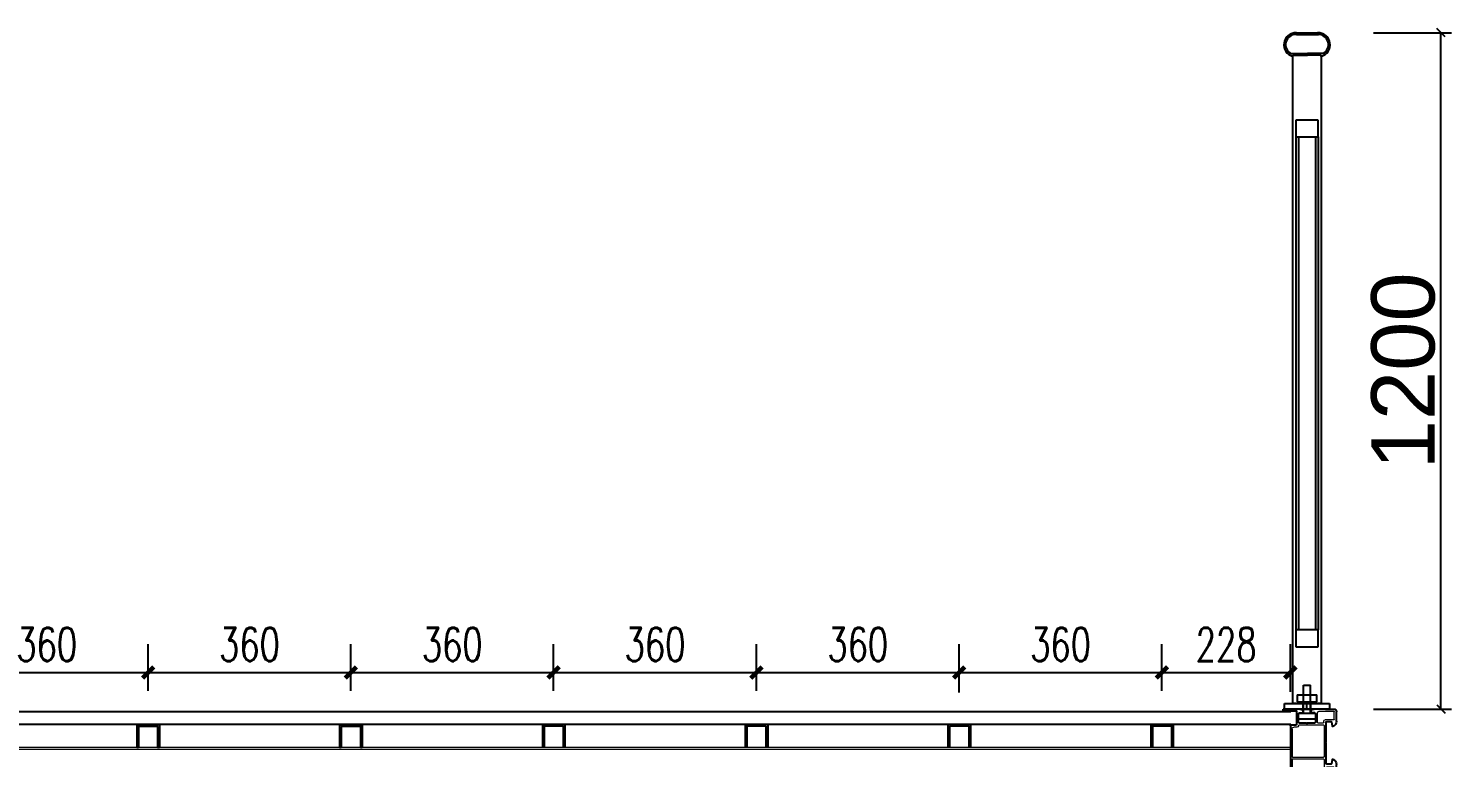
# Model space of a CAD drawing. Header units: millimetres. Extents: x -1822632 to -1305911, y 1206448 to 1536160.
# Drawn here: x -1726525 to -1723999, y 1211077 to 1212371 of the extents above; entities that cross this region are included whole.
import ezdxf

# ---------------------------------------------------------------- set-up
doc = ezdxf.new("R2010")
doc.units = ezdxf.units.MM
doc.header["$LTSCALE"] = 1000
doc.linetypes.add('PHANTOM', pattern=[63.5, 31.75, -6.35, 6.35, -6.35, 6.35, -6.35])
doc.layers.get('0').update_dxf_attribs({"linetype": 'CONTINUOUS'})
doc.layers.get('DEFPOINTS').update_dxf_attribs({"linetype": 'CONTINUOUS'})
for name, color, linetype in [('中实线', 1, 'CONTINUOUS'), ('塑木板', 32, 'CONTINUOUS'), ('粗实线', 3, 'CONTINUOUS'), ('结构', 1, 'CONTINUOUS'), ('铝架', 4, 'CONTINUOUS')]:
    doc.layers.add(name, color=color, linetype=linetype)
doc.styles.add('_TCH_DIM_T3', font='SIMPLEX', dxfattribs={"width": 0.705882, "bigfont": 'GBCBIG'})
doc.styles.add('M', font='arial.ttf')
doc.dimstyles.new('15', dxfattribs={"dimscale": 15, "dimtxt": 2.5, "dimasz": 1, "dimexe": 1.25, "dimexo": 0.625, "dimtad": 1, "dimdec": 0, "dimtxsty": 'M', "dimblk": 'ARCHTICK', "dimcen": 2.5, "dimadec": 0, "dimazin": 0, "dimtfac": 1, "dimtdec": 0, "dimtmove": 0, "dimatfit": 3, "dimfxl": 1, "dimfxlon": 1, "dimarcsym": 0})
doc.dimstyles.new('_T&20', dxfattribs={"dimtxt": 59.5, "dimasz": 20, "dimexe": 50, "dimexo": 60, "dimgap": 20, "dimtad": 1, "dimdec": 0, "dimzin": 0, "dimdsep": 46, "dimtxsty": '_TCH_DIM_T3', "dimblk": 'ARCHTICK', "dimcen": 0.09, "dimclrt": 7, "dimazin": 2, "dimtfac": 1, "dimtdec": 0, "dimtix": 1, "dimtmove": 2, "dimatfit": 3, "dimfxl": 1, "dimtolj": 1, "dimtzin": 0, "dimarcsym": 0})

# ---------------------------------------------------------------- blocks, each defined once
blk = doc.blocks.new('_Oblique')
at = {"color": 0, "linetype": 'ByBlock', "lineweight": -2}
blk.add_line((-0.5, -0.5), (0.5, 0.5), dxfattribs=at)
blk = doc.blocks.new('*D317')
at = {"color": 0, "lineweight": -2, "transparency": 16777216}
for p, q in [((-1727702.7, 1210515.8), (-1727702.7, 1210377)), ((-1724202.7, 1210515.8), (-1724202.7, 1210377)), ((-1727702.7, 1210395.8), (-1724202.7, 1210395.8))]:
    blk.add_line(p, q, dxfattribs=at)
at = {"layer": 'DEFPOINTS', "color": 0, "transparency": 16777216}
for p in [(-1727702.7, 1211255.5), (-1724202.7, 1211259.8), (-1724202.7, 1210395.8)]:
    blk.add_point(p, dxfattribs=at)
at = {"color": 0, "lineweight": -2, "transparency": 16777216, "xscale": 15, "yscale": 15, "zscale": 15, "rotation": 180}
blk.add_blockref('_Oblique', (-1727702.7, 1210395.8), dxfattribs=at)
at = {"color": 0, "lineweight": -2, "transparency": 16777216, "xscale": 15, "yscale": 15, "zscale": 15}
blk.add_blockref('_Oblique', (-1724202.7, 1210395.8), dxfattribs=at)
at = {"color": 0, "transparency": 16777216, "insert": (-1726060, 1210462.6), "char_height": 112.5, "attachment_point": 5, "style": 'M'}
blk.add_mtext('3500', dxfattribs=at)
blk = doc.blocks.new('3.')
at = {"color": 8, "lineweight": 5}
blk.add_line((750205.9, -189036.3), (750221.4, -189036.3), dxfattribs=at)
at = {"color": 3, "lineweight": 5}
for p, q in [((750252.4, -189161.4), (750252.4, -189147.1)), ((750253.4, -189146.1), (750278.4, -189146.1)), ((750279.4, -189160.9), (750279.4, -189147.1)), ((750257.9, -189162.4), (750253.4, -189162.4)), ((750258.9, -189164.4), (750258.9, -189163.4)), ((750272.9, -189164.4), (750272.9, -189162.9)), ((750278.4, -189161.9), (750273.9, -189161.9)), ((750292.9, -189165.4), (750273.9, -189165.4)), ((750292.9, -189165.4), (750274.9, -189165.4)), ((750292.9, -189161.9), (750283.4, -189161.9)), ((750293.9, -189162.9), (750293.9, -189164.4))]:
    blk.add_line(p, q, dxfattribs=at)
at = {"color": 8, "lineweight": 5}
blk.add_arc((750205.9, -189035.3), 1, 180, 270, dxfattribs=at)
at = {"color": 8, "lineweight": 20, "ltscale": 0.5}
blk.add_arc((750221.4, -189038.3), 2, 0, 90, dxfattribs=at)
at = {"color": 3, "lineweight": 5}
for centre, start, end in [((750253.4, -189147.1), 90, 180), ((750278.4, -189147.1), 0, 90), ((750278.4, -189160.9), 270, 0), ((750253.4, -189161.4), 180, 270), ((750257.9, -189163.4), 0, 90), ((750257.9, -189164.4), 270, 360), ((750273.9, -189162.9), 90, 180), ((750273.9, -189164.4), 180, 270), ((750292.9, -189162.9), 0, 90), ((750292.9, -189164.4), 270, 0)]:
    blk.add_arc(centre, 1, start, end, dxfattribs=at)
at = {"layer": '中实线', "color": 8, "linetype": 'ByBlock', "lineweight": 20, "ltscale": 0.5}
for p, q in [((750204.9, -189035.3), (750204.9, -189022.4)), ((750231.9, -189021.4), (750205.9, -189021.4)), ((750215.9, -189021.4), (750215.9, -189021.4)), ((750234.9, -189040.4), (750234.9, -189024.4)), ((750204.9, -189036.3), (750204.9, -189036.3)), ((750222.9, -189046.4), (750222.9, -189101.9)), ((750223.4, -189040.4), (750223.4, -189038.3)), ((750266.5, -189045.4), (750223.9, -189045.4)), ((750225.4, -189042.4), (750233, -189042.4)), ((750271.4, -189049.4), (750276.9, -189049.4)), ((750279.9, -189052.4), (750279.9, -189101.9)), ((750222.9, -189106.9), (750222.9, -189161.4)), ((750278.9, -189102.9), (750223.9, -189102.9)), ((750278.9, -189105.9), (750223.9, -189105.9)), ((750279.9, -189106.9), (750279.9, -189142.1)), ((750249.4, -189161.4), (750249.4, -189144.1)), ((750250.4, -189143.1), (750278.9, -189143.1)), ((750248.4, -189162.4), (750223.9, -189162.4))]:
    blk.add_line(p, q, dxfattribs=at)
for centre, radius, start, end in [((750205.9, -189022.4), 1, 90, 180), ((750231.9, -189024.4), 3, 0, 90), ((750223.9, -189046.4), 1, 90, 180), ((750225.4, -189040.4), 2, 180, 269.9404), ((750232.9, -189040.4), 2, 269.9404, 0), ((750266.5, -189047.4), 2, 11.537, 90), ((750271.4, -189046.4), 3, 191.537, 270), ((750276.9, -189052.4), 3, 0, 90), ((750223.9, -189101.9), 1, 180, 270), ((750223.9, -189106.9), 1, 90, 180), ((750278.9, -189101.9), 1, 270, 0), ((750278.9, -189106.9), 1, 0, 90), ((750250.4, -189144.1), 1, 90, 180), ((750278.9, -189142.1), 1, 270, 0), ((750223.9, -189161.4), 1, 180, 270), ((750248.4, -189161.4), 1, 270, 0)]:
    blk.add_arc(centre, radius, start, end, dxfattribs=at)
at = {"layer": '粗实线', "linetype": 'ByBlock', "ltscale": 0.5}
for p, q in [((750200.9, -189039), (750200.9, -189022.4)), ((750220.6, -189017.4), (750205.9, -189017.4)), ((750215.9, -189017.4), (750220.6, -189017.4)), ((750235.8, -189017.4), (750240.9, -189017.4)), ((750238.4, -189025.4), (750238.4, -189041.4)), ((750239.4, -189024.4), (750246.2, -189024.4)), ((750246.4, -189019.9), (750246.4, -189024.2)), ((750260.4, -189024.2), (750260.4, -189019.9)), ((750267.4, -189024.4), (750260.6, -189024.4)), ((750265.9, -189017.4), (750271, -189017.4)), ((750268.4, -189041.4), (750268.4, -189025.4)), ((750271.9, -189021.4), (750271.9, -189044.9)), ((750295.9, -189020.4), (750272.9, -189020.4)), ((750286.2, -189017.4), (750295.9, -189017.4)), ((750295.9, -189020.4), (750295.9, -189017.4)), ((750210, -189040.2), (750208.7, -189047.6)), ((750217.9, -189039.4), (750211, -189039.4)), ((750219.9, -189041.4), (750219.9, -189076.8)), ((750239.4, -189042.4), (750252.8, -189042.4)), ((750253, -189042.4), (750253.3, -189042.7)), ((750253.5, -189042.7), (750253.8, -189042.4)), ((750254, -189042.4), (750267.4, -189042.4)), ((750272.9, -189045.9), (750281.9, -189045.9)), ((750282.9, -189046.9), (750282.9, -189085.3)), ((750219.9, -189078), (750219.9, -189084.3)), ((750219.9, -189078), (750219.9, -189113.4)), ((750220.3, -189077.3), (750220, -189077)), ((750220, -189077.8), (750220.3, -189077.5)), ((750208.7, -189107.2), (750210, -189114.6)), ((750282.8, -189085.4), (750282.5, -189085.7)), ((750282.5, -189086), (750282.8, -189086.3)), ((750282.9, -189086.4), (750282.9, -189161.4)), ((750200.9, -189126.2), (750200.9, -189115.8)), ((750204.7, -189128.7), (750203.4, -189128.7)), ((750204.9, -189121.7), (750204.9, -189128.5)), ((750218.9, -189120.7), (750205.9, -189120.7)), ((750211, -189115.4), (750217.9, -189115.4)), ((750219.9, -189135.2), (750219.9, -189121.7)), ((750220.3, -189135.6), (750220, -189135.3)), ((750220, -189136.2), (750220.3, -189135.9)), ((750200.9, -189145.2), (750200.9, -189155.7)), ((750203.4, -189142.7), (750204.7, -189142.7)), ((750204.7, -189142.7), (750203.4, -189142.7)), ((750204.9, -189149.7), (750204.9, -189142.9)), ((750218.9, -189150.7), (750205.9, -189150.7)), ((750208.7, -189164.2), (750210, -189156.9)), ((750211, -189156.1), (750218.9, -189156.1)), ((750219.9, -189149.7), (750219.9, -189136.3)), ((750219.9, -189157.1), (750219.9, -189164.4)), ((750257.9, -189165.4), (750220.9, -189165.4))]:
    blk.add_line(p, q, dxfattribs=at)
at = {"layer": '粗实线', "color": 3, "linetype": 'ByBlock', "ltscale": 0.5}
blk.add_line((750205.9, -189150.7), (750218.9, -189150.7), dxfattribs=at)
at = {"layer": '粗实线', "linetype": 'ByBlock', "ltscale": 0.5}
for centre, radius, start, end in [((750205.9, -189022.4), 5, 90, 180), ((750239.4, -189025.4), 1, 90, 180), ((750241.2, -189024), 6.6, 38.3047, 92.8074), ((750246.2, -189024.2), 0.2, 270, 0.2741), ((750265.6, -189024), 6.6, 87.1926, 141.6953), ((750260.6, -189024.2), 0.2, 180, 270), ((750267.4, -189025.4), 1, 0, 90), ((750272.9, -189021.4), 1, 90, 180), ((750210.7, -189039), 9.84, 179.7094, 251.9861), ((750207.7, -189047.4), 1, 270, 349.7), ((750211, -189040.4), 1, 90, 169.7), ((750217.9, -189041.4), 2, 360, 90), ((750239.4, -189041.4), 1, 180, 270), ((750252.8, -189042.6), 0.2, 45, 90), ((750253.4, -189042.6), 0.2, 225, 315), ((750254, -189042.6), 0.2, 90, 135), ((750267.4, -189041.4), 1, 270, 0), ((750272.9, -189044.9), 1, 180, 270), ((750281.9, -189046.9), 1, 0, 90), ((750220.1, -189076.8), 0.2, 180, 225), ((750220.1, -189078), 0.2, 135, 180), ((750220.1, -189077.4), 0.2, 315, 45), ((750282.7, -189085.3), 0.2, 315, 0), ((750211, -189115.9), 10.1, 110.0422, 179.7055), ((750207.7, -189107.4), 1.03, 10.8147, 98.718), ((750282.7, -189085.9), 0.2, 135, 225), ((750282.7, -189086.5), 0.2, 360, 45), ((750203.4, -189126.2), 2.5, 180, 270), ((750204.7, -189128.5), 0.2, 270, 0), ((750205.9, -189121.7), 1, 90, 180), ((750211, -189114.4), 1, 190.3, 270), ((750217.9, -189113.4), 2, 270, 0), ((750218.9, -189121.7), 1, 0, 90), ((750220.1, -189135.2), 0.2, 180, 225), ((750220.1, -189135.7), 0.2, 315, 45), ((750203.4, -189145.2), 2.5, 90, 180), ((750211, -189155.6), 10.1, 180.2945, 249.9578), ((750204.7, -189142.9), 0.2, 0, 90), ((750204.7, -189142.9), 0.2, 0, 90), ((750205.9, -189149.7), 1, 180, 270), ((750211, -189157.1), 1, 90, 169.7), ((750218.9, -189157.1), 1, 0, 90), ((750220.1, -189136.3), 0.2, 135, 180), ((750207.7, -189164.1), 1.03, 261.282, 349.1853), ((750220.9, -189164.4), 1, 180, 270), ((750282.9, -189161.9), 0.5, 90, 0), ((750282.9, -189161.9), 0.5, 90, 0)]:
    blk.add_arc(centre, radius, start, end, dxfattribs=at)
at = {"layer": '粗实线', "color": 3, "linetype": 'ByBlock', "ltscale": 0.5}
blk.add_arc((750218.9, -189149.7), 1, 270, 0, dxfattribs=at)
at = {"layer": '结构', "color": 3, "linetype": 'ByBlock', "lineweight": 0, "ltscale": 0.5}
for p, q in [((750220.8, -189017.4), (750221.1, -189017.9)), ((750221.3, -189017.9), (750221.6, -189017.4)), ((750221.8, -189017.4), (750222.6, -189017.4)), ((750222.8, -189017.4), (750223.1, -189017.9)), ((750223.3, -189017.9), (750223.6, -189017.4)), ((750223.8, -189017.4), (750224.6, -189017.4)), ((750224.8, -189017.4), (750225.1, -189017.9)), ((750225.3, -189017.9), (750225.6, -189017.4)), ((750225.8, -189017.4), (750226.6, -189017.4)), ((750226.8, -189017.4), (750227.1, -189017.9)), ((750227.3, -189017.9), (750227.6, -189017.4)), ((750227.8, -189017.4), (750228.6, -189017.4)), ((750228.8, -189017.4), (750229.1, -189017.9)), ((750229.3, -189017.9), (750229.6, -189017.4)), ((750229.8, -189017.4), (750230.6, -189017.4)), ((750230.8, -189017.4), (750231.1, -189017.9)), ((750231.3, -189017.9), (750231.6, -189017.4)), ((750231.8, -189017.4), (750232.6, -189017.4)), ((750232.8, -189017.4), (750233.1, -189017.9)), ((750233.3, -189017.9), (750233.6, -189017.4)), ((750233.8, -189017.4), (750234.6, -189017.4)), ((750234.8, -189017.4), (750235.1, -189017.9)), ((750235.3, -189017.9), (750235.6, -189017.4)), ((750235.8, -189017.4), (750237.6, -189017.4)), ((750271, -189017.4), (750269.2, -189017.4)), ((750271.5, -189017.9), (750271.2, -189017.4)), ((750272, -189017.4), (750271.7, -189017.9)), ((750273, -189017.4), (750272.2, -189017.4)), ((750273.5, -189017.9), (750273.2, -189017.4)), ((750274, -189017.4), (750273.7, -189017.9)), ((750275, -189017.4), (750274.2, -189017.4)), ((750275.5, -189017.9), (750275.2, -189017.4)), ((750276, -189017.4), (750275.7, -189017.9)), ((750277, -189017.4), (750276.2, -189017.4)), ((750277.5, -189017.9), (750277.2, -189017.4)), ((750278, -189017.4), (750277.7, -189017.9)), ((750279, -189017.4), (750278.2, -189017.4)), ((750279.5, -189017.9), (750279.2, -189017.4)), ((750280, -189017.4), (750279.7, -189017.9)), ((750281, -189017.4), (750280.2, -189017.4)), ((750281.5, -189017.9), (750281.2, -189017.4)), ((750282, -189017.4), (750281.7, -189017.9)), ((750283, -189017.4), (750282.2, -189017.4)), ((750283.5, -189017.9), (750283.2, -189017.4)), ((750284, -189017.4), (750283.7, -189017.9)), ((750285, -189017.4), (750284.2, -189017.4)), ((750285.5, -189017.9), (750285.2, -189017.4)), ((750286, -189017.4), (750285.7, -189017.9))]:
    blk.add_line(p, q, dxfattribs=at)
for centre, start, end in [((750220.6, -189017.6), 45, 90), ((750221.2, -189017.8), 225, 315), ((750221.8, -189017.6), 90, 135), ((750222.6, -189017.6), 45, 90), ((750223.2, -189017.8), 225, 315), ((750223.8, -189017.6), 90, 135), ((750224.6, -189017.6), 45, 90), ((750225.2, -189017.8), 225, 315), ((750225.8, -189017.6), 90, 135), ((750226.6, -189017.6), 45, 90), ((750227.2, -189017.8), 225, 315), ((750227.8, -189017.6), 90, 135), ((750228.6, -189017.6), 45, 90), ((750229.2, -189017.8), 225, 315), ((750229.8, -189017.6), 90, 135), ((750230.6, -189017.6), 45, 90), ((750231.2, -189017.8), 225, 315), ((750231.8, -189017.6), 90, 135), ((750232.6, -189017.6), 45, 90), ((750233.2, -189017.8), 225, 315), ((750233.8, -189017.6), 90, 135), ((750234.6, -189017.6), 45, 90), ((750235.2, -189017.8), 225, 315), ((750235.8, -189017.6), 90, 135), ((750271, -189017.6), 45, 90), ((750271.6, -189017.8), 225, 315), ((750272.2, -189017.6), 90, 135), ((750273, -189017.6), 45, 90), ((750273.6, -189017.8), 225, 315), ((750274.2, -189017.6), 90, 135), ((750275, -189017.6), 45, 90), ((750275.6, -189017.8), 225, 315), ((750276.2, -189017.6), 90, 135), ((750277, -189017.6), 45, 90), ((750277.6, -189017.8), 225, 315), ((750278.2, -189017.6), 90, 135), ((750279, -189017.6), 45, 90), ((750279.6, -189017.8), 225, 315), ((750280.2, -189017.6), 90, 135), ((750281, -189017.6), 45, 90), ((750281.6, -189017.8), 225, 315), ((750282.2, -189017.6), 90, 135), ((750283, -189017.6), 45, 90), ((750283.6, -189017.8), 225, 315), ((750284.2, -189017.6), 90, 135), ((750285, -189017.6), 45, 90), ((750285.6, -189017.8), 225, 315), ((750286.2, -189017.6), 90, 135)]:
    blk.add_arc(centre, 0.2, start, end, dxfattribs=at)
blk = doc.blocks.new('0.')
at = {"color": 2}
for p, q in [((720697.9, -189476.1), (720697.9, -189506.1)), ((720737.9, -189476.1), (720697.9, -189476.1)), ((720737.9, -189506.1), (720737.9, -189476.1)), ((720697.9, -189506.1), (720737.9, -189506.1))]:
    blk.add_line(p, q, dxfattribs=at)
blk = doc.blocks.new('0123')
at = {"color": 3}
for p, q in [((853052.9, -95425.9), (853092.3, -95425.9)), ((853052.9, -95428.9), (853092.2, -95428.9)), ((853043.7, -95463.6), (853043.7, -95462.8)), ((853043.7, -95462.8), (853072.9, -95462.8)), ((853046.7, -95467.9), (853046.7, -95465.8)), ((853046.7, -95465.8), (853072.9, -95465.8)), ((853099.7, -95462.8), (853072.9, -95462.8)), ((853096.7, -95465.8), (853072.9, -95465.8)), ((853096.7, -95467.9), (853096.7, -95465.8)), ((853099.7, -95463.6), (853099.7, -95462.8))]:
    blk.add_line(p, q, dxfattribs=at)
at = {"color": 1}
for p, q in [((853096.7, -95465.8), (853046.7, -95465.8)), ((853046.7, -96615.8), (853046.7, -95465.8)), ((853096.7, -95465.8), (853096.7, -96615.8)), ((853096.7, -96615.8), (853046.7, -96615.8))]:
    blk.add_line(p, q, dxfattribs=at)
at = {"color": 2}
for p, q in [((853051.7, -95610.8), (853051.7, -96485.6)), ((853091.7, -95610.8), (853091.7, -96485.6))]:
    blk.add_line(p, q, dxfattribs=at)
at = {"color": 0}
for p, q in [((853056.7, -95610.8), (853056.7, -96485.6)), ((853086.7, -95610.8), (853086.7, -96485.6))]:
    blk.add_line(p, q, dxfattribs=at)
for p, q in [((853065.7, -96633.6), (853065.7, -96583.6)), ((853065.7, -96583.6), (853077.7, -96583.6)), ((853077.7, -96633.6), (853077.7, -96583.6)), ((853054.2, -96600.9), (853089.2, -96600.9)), ((853054.2, -96600.9), (853054.2, -96612.9)), ((853054.2, -96612.9), (853089.2, -96612.9)), ((853089.2, -96612.9), (853089.2, -96600.9)), ((853031.7, -96615.8), (853111.7, -96615.8)), ((853031.7, -96625.8), (853031.7, -96615.8)), ((853031.7, -96615.8), (853111.7, -96615.8)), ((853031.7, -96625.8), (853031.7, -96615.8)), ((853111.7, -96625.8), (853031.7, -96625.8)), ((853111.7, -96625.8), (853031.7, -96625.8)), ((853086.7, -96633.6), (853056.7, -96633.6)), ((853059.4, -96625.8), (853084.1, -96625.8)), ((853111.7, -96615.8), (853111.7, -96625.8)), ((853111.7, -96615.8), (853111.7, -96625.8)), ((853086.7, -96643.6), (853056.7, -96643.6))]:
    blk.add_line(p, q)
at = {"color": 3}
for centre, radius, start, end in [((853052.1, -95447.2), 21.3, 87.6681, 255.5278), ((853091.4, -95447.2), 21.3, 284.4722, 92.3319), ((853052.1, -95447.2), 18.3, 87.6681, 242.9812), ((853091.4, -95447.2), 18.3, 297.0188, 92.3319)]:
    blk.add_arc(centre, radius, start, end, dxfattribs=at)
at = {"layer": '塑木板', "color": 251, "linetype": 'PHANTOM'}
for p, q in [((853064.7, -96625.8), (853064.7, -96615.8)), ((853064.7, -96625.8), (853064.7, -96615.8)), ((853071.7, -96625.8), (853071.7, -96615.8)), ((853078.7, -96625.8), (853078.7, -96615.8)), ((853078.7, -96625.8), (853078.7, -96615.8))]:
    blk.add_line(p, q, dxfattribs=at)
for p in [(132353.9, 93895.3), (132353.9, 92990.5)]:
    blk.add_blockref('0.', p)
blk = doc.blocks.new('*D323')
at = {"color": 0, "lineweight": -2, "transparency": 16777216}
for p, q in [((-1724137.3, 1212363.3), (-1723998.6, 1212363.3)), ((-1724017.3, 1211163.3), (-1724017.3, 1212363.3)), ((-1724137.3, 1211163.3), (-1723998.6, 1211163.3))]:
    blk.add_line(p, q, dxfattribs=at)
at = {"layer": 'DEFPOINTS', "color": 0, "transparency": 16777216}
for p in [(-1724236, 1212363.3), (-1724017.3, 1212363.3), (-1724207.7, 1211163.3)]:
    blk.add_point(p, dxfattribs=at)
at = {"color": 0, "lineweight": -2, "transparency": 16777216, "xscale": 15, "yscale": 15, "zscale": 15}
for p, rotation in [((-1724017.3, 1212363.3), 90), ((-1724017.3, 1211163.3), 270)]:
    blk.add_blockref('_Oblique', p, dxfattribs=dict(at, rotation=rotation))
at = {"color": 0, "transparency": 16777216, "insert": (-1724084.1, 1211763.3), "char_height": 112.5, "attachment_point": 5, "rotation": 90, "style": 'M'}
blk.add_mtext('1200', dxfattribs=at)
blk = doc.blocks.new('3.30.')
for p, q in [((742096.6, -186741.8), (742096.6, -186780.8)), ((742097.6, -186740.8), (742135.6, -186740.8)), ((742099.6, -186744.3), (742099.6, -186780.8)), ((742100.1, -186743.8), (742133.1, -186743.8)), ((742133.6, -186744.3), (742133.6, -186780.8)), ((742136.6, -186741.8), (742136.6, -186780.8)), ((742096.6, -186780.8), (742099.6, -186780.8)), ((742133.6, -186780.8), (742136.6, -186780.8))]:
    blk.add_line(p, q)
for centre, radius, start, end in [((742097.6, -186741.8), 1, 90, 180), ((742100.1, -186744.3), 0.5, 90, 180), ((742133.1, -186744.3), 0.5, 0, 90), ((742135.6, -186741.8), 1, 0, 90)]:
    blk.add_arc(centre, radius, start, end)
blk = doc.blocks.new('_ARCHTICK')
at = {"color": 0, "linetype": 'ByBlock', "const_width": 0.4}
blk.add_lwpolyline([(-0.5, -0.5), (0.5, 0.5)], dxfattribs=at)
blk = doc.blocks.new('*D320')
at = {"color": 0, "lineweight": -2, "transparency": 16777216}
for p, q in [((-1726672.7, 1211195.8), (-1726672.7, 1211278.2)), ((-1726312.7, 1211195.8), (-1726312.7, 1211278.2)), ((-1726672.7, 1211228.2), (-1726312.7, 1211228.2))]:
    blk.add_line(p, q, dxfattribs=at)
at = {"layer": 'DEFPOINTS', "color": 0, "transparency": 16777216}
for p in [(-1726312.7, 1211228.2), (-1726672.7, 1211135.8), (-1726312.7, 1211135.8)]:
    blk.add_point(p, dxfattribs=at)
at = {"color": 0, "lineweight": -2, "transparency": 16777216, "xscale": 20, "yscale": 20, "zscale": 20, "rotation": 180}
blk.add_blockref('_ARCHTICK', (-1726672.7, 1211228.2), dxfattribs=at)
at = {"color": 0, "lineweight": -2, "transparency": 16777216, "xscale": 20, "yscale": 20, "zscale": 20}
blk.add_blockref('_ARCHTICK', (-1726312.7, 1211228.2), dxfattribs=at)
at = {"color": 7, "transparency": 16777216, "insert": (-1726492.7, 1211277.9), "char_height": 59.5, "attachment_point": 5, "style": '_TCH_DIM_T3'}
blk.add_mtext('\\A1;360', dxfattribs=at)
blk = doc.blocks.new('*D321')
at = {"color": 0, "lineweight": -2, "transparency": 16777216}
for p, q in [((-1726312.7, 1211195.8), (-1726312.7, 1211278.2)), ((-1725952.7, 1211195.8), (-1725952.7, 1211278.2)), ((-1726312.7, 1211228.2), (-1725952.7, 1211228.2))]:
    blk.add_line(p, q, dxfattribs=at)
at = {"layer": 'DEFPOINTS', "color": 0, "transparency": 16777216}
for p in [(-1725952.7, 1211228.2), (-1726312.7, 1211135.8), (-1725952.7, 1211135.8)]:
    blk.add_point(p, dxfattribs=at)
at = {"color": 0, "lineweight": -2, "transparency": 16777216, "xscale": 20, "yscale": 20, "zscale": 20, "rotation": 180}
blk.add_blockref('_ARCHTICK', (-1726312.7, 1211228.2), dxfattribs=at)
at = {"color": 0, "lineweight": -2, "transparency": 16777216, "xscale": 20, "yscale": 20, "zscale": 20}
blk.add_blockref('_ARCHTICK', (-1725952.7, 1211228.2), dxfattribs=at)
at = {"color": 7, "transparency": 16777216, "insert": (-1726132.7, 1211277.9), "char_height": 59.5, "attachment_point": 5, "style": '_TCH_DIM_T3'}
blk.add_mtext('\\A1;360', dxfattribs=at)
blk = doc.blocks.new('*D324')
at = {"color": 0, "lineweight": -2, "transparency": 16777216}
for p, q in [((-1725952.7, 1211195.8), (-1725952.7, 1211278.2)), ((-1725592.7, 1211195.8), (-1725592.7, 1211278.2)), ((-1725952.7, 1211228.2), (-1725592.7, 1211228.2))]:
    blk.add_line(p, q, dxfattribs=at)
at = {"layer": 'DEFPOINTS', "color": 0, "transparency": 16777216}
for p in [(-1725592.7, 1211228.2), (-1725952.7, 1211135.8), (-1725592.7, 1211135.8)]:
    blk.add_point(p, dxfattribs=at)
at = {"color": 0, "lineweight": -2, "transparency": 16777216, "xscale": 20, "yscale": 20, "zscale": 20, "rotation": 180}
blk.add_blockref('_ARCHTICK', (-1725952.7, 1211228.2), dxfattribs=at)
at = {"color": 0, "lineweight": -2, "transparency": 16777216, "xscale": 20, "yscale": 20, "zscale": 20}
blk.add_blockref('_ARCHTICK', (-1725592.7, 1211228.2), dxfattribs=at)
at = {"color": 7, "transparency": 16777216, "insert": (-1725772.7, 1211277.9), "char_height": 59.5, "attachment_point": 5, "style": '_TCH_DIM_T3'}
blk.add_mtext('\\A1;360', dxfattribs=at)
blk = doc.blocks.new('*D325')
at = {"color": 0, "lineweight": -2, "transparency": 16777216}
for p, q in [((-1725592.7, 1211195.8), (-1725592.7, 1211278.2)), ((-1725232.7, 1211195.8), (-1725232.7, 1211278.2)), ((-1725592.7, 1211228.2), (-1725232.7, 1211228.2))]:
    blk.add_line(p, q, dxfattribs=at)
at = {"layer": 'DEFPOINTS', "color": 0, "transparency": 16777216}
for p in [(-1725232.7, 1211228.2), (-1725592.7, 1211135.8), (-1725232.7, 1211135.8)]:
    blk.add_point(p, dxfattribs=at)
at = {"color": 0, "lineweight": -2, "transparency": 16777216, "xscale": 20, "yscale": 20, "zscale": 20, "rotation": 180}
blk.add_blockref('_ARCHTICK', (-1725592.7, 1211228.2), dxfattribs=at)
at = {"color": 0, "lineweight": -2, "transparency": 16777216, "xscale": 20, "yscale": 20, "zscale": 20}
blk.add_blockref('_ARCHTICK', (-1725232.7, 1211228.2), dxfattribs=at)
at = {"color": 7, "transparency": 16777216, "insert": (-1725412.7, 1211277.9), "char_height": 59.5, "attachment_point": 5, "style": '_TCH_DIM_T3'}
blk.add_mtext('\\A1;360', dxfattribs=at)
blk = doc.blocks.new('*D326')
at = {"color": 0, "lineweight": -2, "transparency": 16777216}
for p, q in [((-1724872.7, 1211192.8), (-1724872.7, 1211278.2)), ((-1724512.7, 1211195.8), (-1724512.7, 1211278.2)), ((-1724872.7, 1211228.2), (-1724512.7, 1211228.2))]:
    blk.add_line(p, q, dxfattribs=at)
at = {"layer": 'DEFPOINTS', "color": 0, "transparency": 16777216}
for p in [(-1724512.7, 1211228.2), (-1724872.7, 1211132.8), (-1724512.7, 1211135.8)]:
    blk.add_point(p, dxfattribs=at)
at = {"color": 0, "lineweight": -2, "transparency": 16777216, "xscale": 20, "yscale": 20, "zscale": 20, "rotation": 180}
blk.add_blockref('_ARCHTICK', (-1724872.7, 1211228.2), dxfattribs=at)
at = {"color": 0, "lineweight": -2, "transparency": 16777216, "xscale": 20, "yscale": 20, "zscale": 20}
blk.add_blockref('_ARCHTICK', (-1724512.7, 1211228.2), dxfattribs=at)
at = {"color": 7, "transparency": 16777216, "insert": (-1724692.7, 1211277.9), "char_height": 59.5, "attachment_point": 5, "style": '_TCH_DIM_T3'}
blk.add_mtext('\\A1;360', dxfattribs=at)
blk = doc.blocks.new('*D327')
at = {"color": 0, "lineweight": -2, "transparency": 16777216}
for p, q in [((-1724512.7, 1211195.8), (-1724512.7, 1211278.2)), ((-1724284.7, 1211193.8), (-1724284.7, 1211278.2)), ((-1724512.7, 1211228.2), (-1724284.7, 1211228.2))]:
    blk.add_line(p, q, dxfattribs=at)
at = {"layer": 'DEFPOINTS', "color": 0, "transparency": 16777216}
for p in [(-1724284.7, 1211228.2), (-1724512.7, 1211135.8), (-1724284.7, 1211133.8)]:
    blk.add_point(p, dxfattribs=at)
at = {"color": 0, "lineweight": -2, "transparency": 16777216, "xscale": 20, "yscale": 20, "zscale": 20, "rotation": 180}
blk.add_blockref('_ARCHTICK', (-1724512.7, 1211228.2), dxfattribs=at)
at = {"color": 0, "lineweight": -2, "transparency": 16777216, "xscale": 20, "yscale": 20, "zscale": 20}
blk.add_blockref('_ARCHTICK', (-1724284.7, 1211228.2), dxfattribs=at)
at = {"color": 7, "transparency": 16777216, "insert": (-1724398.7, 1211277.9), "char_height": 59.5, "attachment_point": 5, "style": '_TCH_DIM_T3'}
blk.add_mtext('\\A1;228', dxfattribs=at)
blk = doc.blocks.new('*D322')
at = {"color": 0, "lineweight": -2, "transparency": 16777216}
for p, q in [((-1725232.7, 1211195.8), (-1725232.7, 1211278.2)), ((-1724872.7, 1211195.8), (-1724872.7, 1211278.2)), ((-1725232.7, 1211228.2), (-1724872.7, 1211228.2))]:
    blk.add_line(p, q, dxfattribs=at)
at = {"layer": 'DEFPOINTS', "color": 0, "transparency": 16777216}
for p in [(-1724872.7, 1211228.2), (-1725232.7, 1211135.8), (-1724872.7, 1211135.8)]:
    blk.add_point(p, dxfattribs=at)
at = {"color": 0, "lineweight": -2, "transparency": 16777216, "xscale": 20, "yscale": 20, "zscale": 20, "rotation": 180}
blk.add_blockref('_ARCHTICK', (-1725232.7, 1211228.2), dxfattribs=at)
at = {"color": 0, "lineweight": -2, "transparency": 16777216, "xscale": 20, "yscale": 20, "zscale": 20}
blk.add_blockref('_ARCHTICK', (-1724872.7, 1211228.2), dxfattribs=at)
at = {"color": 7, "transparency": 16777216, "insert": (-1725052.7, 1211277.9), "char_height": 59.5, "attachment_point": 5, "style": '_TCH_DIM_T3'}
blk.add_mtext('\\A1;360', dxfattribs=at)

msp = doc.modelspace()

# ---------------------------------------------------------------- linework, layer by layer
at = {"color": 31}
msp.add_lwpolyline([(-1724283.717, 1211135.826), (-1727626.617, 1211136.076), (-1727626.617, 1211159.076), (-1724283.717, 1211158.826)], dxfattribs=at)
at = {"layer": '中实线', "lineweight": 9}
msp.add_line((-1724284.283, 1211094.826), (-1727620.698, 1211094.826), dxfattribs=at)
at = {"layer": '中实线', "color": 8, "linetype": 'ByBlock', "lineweight": 20, "ltscale": 0.5}
msp.add_line((-1724284.685, 1211091.826), (-1727620.698, 1211091.826), dxfattribs=at)

# ---------------------------------------------------------------- block references
at = {"xscale": -1}
for name, p in [('3.', (-974001.802, 1400180.709)), ('3.30.', (-983476.074, 1397876.615)), ('3.30.', (-983116.074, 1397876.615)), ('3.30.', (-982756.074, 1397876.615)), ('3.30.', (-982396.074, 1397876.615))]:
    msp.add_blockref(name, p, dxfattribs=at)
for p in [(-2468429.321, 1397876.615), (-2468069.321, 1397876.615)]:
    msp.add_blockref('3.30.', p)
at = {"layer": '铝架', "color": 0}
msp.add_blockref('0123', (-2577326.932, 1307789.173), dxfattribs=at)

# ---------------------------------------------------------------- dimensions: what is measured, and where the dimension line sits
dim = msp.add_linear_dim(base=(-1724017.313, 1212363.275), p1=(-1724207.7, 1211163.326), p2=(-1724236.039, 1212363.275), angle=90, dimstyle='15', override={"dimtxt": 7.5, "dimblk1": 'Oblique', "dimblk2": 'Oblique', "dimsah": 1, "dimfxl": 8})
dim.commit()
dim.dimension.update_dxf_attribs({"geometry": '*D323', "text_midpoint": (-1724084.127, 1211763.3)})
at = {"color": 1}
for base, p1, p2, picture, middle in [((-1726312.698, 1211228.191), (-1726672.698, 1211135.826), (-1726312.698, 1211135.826), '*D320', (-1726492.698, 1211277.941)), ((-1725952.698, 1211228.191), (-1726312.698, 1211135.826), (-1725952.698, 1211135.826), '*D321', (-1726132.698, 1211277.941)), ((-1725592.698, 1211228.191), (-1725952.698, 1211135.826), (-1725592.698, 1211135.826), '*D324', (-1725772.698, 1211277.941)), ((-1725232.698, 1211228.191), (-1725592.698, 1211135.826), (-1725232.698, 1211135.826), '*D325', (-1725412.698, 1211277.941)), ((-1724872.698, 1211228.191), (-1725232.698, 1211135.826), (-1724872.698, 1211135.826), '*D322', (-1725052.698, 1211277.941)), ((-1724512.698, 1211228.191), (-1724872.698, 1211132.826), (-1724512.698, 1211135.826), '*D326', (-1724692.698, 1211277.941)), ((-1724284.7, 1211228.191), (-1724512.698, 1211135.826), (-1724284.7, 1211133.826), '*D327', (-1724398.699, 1211277.941))]:
    dim = msp.add_linear_dim(base=base, p1=p1, p2=p2, dimstyle='_T&20', dxfattribs=at)
    dim.commit()
    dim.dimension.update_dxf_attribs({"geometry": picture, "text_midpoint": middle})
dim = msp.add_linear_dim(base=(-1724202.698, 1210395.795), p1=(-1727702.696, 1211255.514), p2=(-1724202.698, 1211259.788), dimstyle='15', override={"dimtxt": 7.5, "dimblk1": 'Oblique', "dimblk2": 'Oblique', "dimsah": 1, "dimfxl": 8})
dim.commit()
dim.dimension.update_dxf_attribs({"geometry": '*D317', "text_midpoint": (-1726060.027, 1210395.795), "dimtype": 160})

doc.saveas('drawing.dxf')
